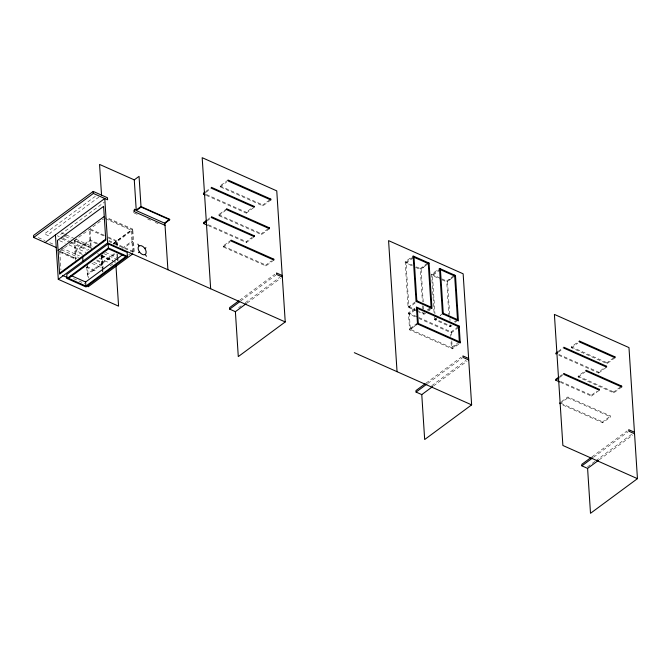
<?xml version="1.0" encoding="UTF-8"?>
<svg xmlns="http://www.w3.org/2000/svg" width="671" height="671" viewBox="0 0 671 671"><rect width="100%" height="100%" fill="white"/><g stroke="black" fill="none" stroke-linecap="round" stroke-linejoin="round"><path stroke-width="0.5" stroke-dasharray="3.35 2.52" d="M95.349 196.318L44.387 233.927L50.057 236.452M99.031 196.972L49.62 233.433L52.455 234.699M60.658 234.422L104.257 202.248M60.826 238.968L63.342 237.115M64.181 236.494L66.697 234.632M59.853 251.197L103.485 218.998M113.08 243.607L131.239 230.203L132.648 251.977M113.458 243.388L132.757 229.147L107.016 217.698M113.516 244.303L132.816 230.052L105.171 217.756M114.355 253.596L102.353 262.453L96.616 259.903M102.026 263.175L87.23 274.095L88.077 274.473L102.881 263.552L95.718 260.382M122.08 248.371L131.944 241.09L132.799 241.476L123.758 248.144M102.411 263.359L116.016 253.328M205.829 191.445L210.602 187.922M205.888 192.351L210.66 188.828M110.136 265.85L115.706 261.74M270.858 199.983L262.898 205.854L220.147 186.832L220.088 185.926L228.048 180.054M220.147 186.832L226.513 182.135M128.538 255.014L131.004 253.193M207.524 219.685L210.711 217.337M206.785 221.187L210.769 218.251M269.44 228.727L261.48 234.598L218.729 215.576L218.671 214.67L226.63 208.798M218.729 215.576L225.892 210.291M206.349 195.378L246.249 213.135L246.19 212.229L251.768 208.119M246.249 213.135L254.208 207.264M262.898 205.854L262.839 204.949L270.799 199.069M273.86 260.071L265.909 265.942L223.158 246.92L223.099 246.014L231.059 240.143M223.158 246.92L230.321 241.635M208.354 225.649L246.358 242.558L246.299 241.644L251.868 237.534M246.358 242.558L254.309 236.678M261.48 234.598L261.422 233.693L269.381 227.813M265.909 265.942L265.85 265.037L271.42 260.918M239.648 300.205L274.858 274.213M240.579 301.094L275.789 275.11M238.641 307.687L241.157 305.833M245.343 302.738L279.715 277.366M247.121 303.015L280.654 278.264M417.488 311.403L408.085 307.217L405.15 261.849L413.11 255.978M413.168 256.943L406.005 262.235L408.941 307.603L415.307 302.898M413.227 257.857L406.064 263.141L414.611 266.941M427.419 263.284L420.256 268.576L422.386 301.564M428.274 263.611L420.314 269.482L415.567 267.368M423.242 301.95L421.111 268.954L426.681 264.844M434.028 312.434L431.562 274.288L439.513 268.417M440.369 268.794L432.418 274.665L434.951 313.852M440.428 269.7L432.468 275.571L441.023 279.379M408.085 307.217L416.045 301.346M453.822 275.722L446.66 281.006L449 317.098M454.678 276.041L446.718 281.912L441.971 279.799M449.654 314.38L447.515 281.392L453.881 276.687M458.662 344.173L452.296 348.87L409.545 329.855L408.454 312.912L416.406 307.041M414.879 309.121L408.513 313.818L418.008 318.046M414.938 310.094L409.369 314.204L410.342 329.327L418.301 323.456M427.108 310.094L430.296 307.746M424.777 312.761L423.191 313.936L423.057 311.881M427.964 310.413L431.143 308.064M425.632 313.147L424.047 314.322L418.436 311.822M428.819 310.799L430.413 309.625M417.446 323.07L409.486 328.941L452.237 347.964L459.4 342.68M409.545 329.855L416.708 324.563M452.044 325.578L450.451 326.752L434.489 319.656L436.88 317.895M442.449 313.785L440.059 315.546L441.652 314.431M436.88 317.953L435.286 319.128L449.536 325.469M436.938 318.859L435.345 320.033L435.211 317.97M454.309 321.946L456.699 320.184M451.189 325.2L449.595 326.374L449.461 324.311M455.164 322.265L457.555 320.503M458.36 326.592L450.409 332.464L450.669 336.498M458.419 327.557L451.264 332.841L418.964 318.473M459.341 341.715L451.382 347.586L450.929 340.532M426.035 383.133L461.245 357.148M427.813 383.409L462.185 358.046M431.738 385.674L466.11 360.302M433.508 385.942L467.041 361.199M558.255 351.336L563.028 347.813M558.306 352.241L563.086 348.719M615.022 357.76L607.062 363.632L571.44 347.788L571.382 346.873L579.333 341.002M571.44 347.788L577.806 343.091M559.74 376.406L562.927 374.057M559.799 377.312L562.986 374.963M621.757 386.999L613.797 392.87L578.167 377.027L578.117 376.112L586.068 370.241M578.167 377.027L585.33 371.734M607.062 363.632L607.003 362.726L614.963 356.855M558.775 355.269L598.675 373.026L598.616 372.12L606.567 366.24M598.675 373.026L606.626 367.154M561.476 401.652L567.842 396.955L610.593 415.978L610.652 416.884L602.692 422.755L560.889 404.16M559.941 403.732L567.901 397.861L567.842 396.955M560.511 382.336L591.445 396.1L591.386 395.194L596.955 391.084M591.445 396.1L599.404 390.228M613.797 392.87L613.739 391.965L621.698 386.093M602.692 422.755L602.633 421.849L610.593 415.978M591.864 456.917L627.075 430.933M593.634 457.194L628.006 431.822M587.502 466.873L595.043 461.312M595.882 460.692L631.931 434.087M599.337 459.727L632.87 434.976M405.15 261.849L412.657 265.188M416.456 266.882L421.111 268.954M431.562 274.288L440.964 278.473M441.912 278.893L447.515 281.392M220.088 185.926L262.839 204.949M571.382 346.873L607.003 362.726M206.291 194.473L246.19 212.229M558.717 354.363L598.616 372.12M218.671 214.67L261.422 233.693M578.117 376.112L613.739 391.965M408.882 306.689L415.534 309.65M416.481 310.077L423.133 313.03M408.454 312.912L417.949 317.14M418.905 317.568L451.206 331.935L451.524 336.876M208.295 224.743L246.299 241.644M560.453 381.43L591.386 395.194M567.901 397.861L610.652 416.884M223.099 246.014L265.85 265.037M134.301 213.068L137.161 214.334M147.645 218.998L150.505 220.273M155.269 222.395L158.13 223.661M560.83 403.246L602.633 421.849M105.406 218.704L132.095 230.581L133.504 252.363L134.217 251.835L108.568 240.419M104.357 235.328L90.006 228.945L91.281 248.647M108.19 237.031L116.796 240.864L117.064 245.007M103.644 235.856L89.293 229.474L90.501 248.136M108.425 237.987L116.083 241.392L116.284 244.504M108.627 241.325L134.275 252.741L132.757 229.147M97.622 243.313L89.964 239.908L75.563 250.535L83.221 253.94M96.725 243.791L90.023 240.814L75.622 251.44L82.323 254.426M61.489 232.837L65.313 234.54M66.278 234.959L74.892 238.792M75.848 239.22L92.12 246.458M105.515 252.422L117.006 257.53M91.155 247.339L74.892 240.101L76.1 258.763M65.448 236.553L71.193 239.111M75.018 240.814L91.29 248.052M103.737 253.588L117.131 259.551M91.399 248.295L74.171 240.629L75.446 260.331M101.942 255.399L112.468 260.088M57.337 235.773L59.249 236.62M63.082 238.322L70.732 241.728M71.688 242.156L88.916 249.813M97.521 253.646L100.39 254.93M101.355 255.349L112.829 260.457M101.229 255.928L115.58 262.319M61.917 238.91L69.482 242.273M70.43 242.692L87.448 250.266M100.692 256.163L111.092 260.784M59.518 240.663L65.196 243.187M68.979 244.873L86.005 252.447M99.249 258.343L108.71 262.546M38.331 237.593L45.016 240.562M49.797 242.692L54.577 244.814M61.262 247.792L79.421 255.877M93.755 262.252L104.273 266.932M61.346 249.788L78.566 257.454M91.961 263.409L104.399 268.945M59.912 251.331L76.117 258.545M75.94 258.494L59.736 251.29L60.935 269.952M59.971 252.237L75.219 259.023M86.819 266.563L97.345 271.243M86.106 267.092L96.632 271.772M73.533 278.574L84.974 283.665M451.784 340.91L452.296 348.87M449.922 318.507L450.048 320.57M450.316 324.697L450.451 326.752M434.288 316.561L434.489 319.656M423.51 306.068L423.711 309.163M422.655 305.691L422.99 310.849M133.185 210.115L133.353 212.64M117.568 245.653L117.299 241.51L116.444 241.124L116.712 245.276M117.87 257.454L118.071 260.566M117.274 253.999L117.467 256.968M117.517 257.723L117.719 260.927M116.888 253.831L117.157 257.983M102.302 254.645L103.141 267.511M101.883 255.131L102.688 267.578M102.755 268.61L102.957 271.721M101.514 255.257L102.344 268.123M102.395 268.878L102.604 272.082M101.162 255.659L101.967 268.106M87.44 264.575L88.312 278.104M86.777 267.167L87.599 278.633"/><path stroke-width="1.01" d="M33.684 237.475L93.361 193.433L107.612 199.773L107.477 197.76L93.227 191.42L33.55 235.462L33.684 237.475L56.565 247.658M45.083 242.55L104.76 198.507L107.628 242.919L58.293 279.329L118.574 306.144L115.974 265.867M136.263 210.568L134.275 179.87L139.056 176.347L141.036 207.045L136.263 210.568L164.907 223.309L169.679 219.786L169.646 219.283L141.002 206.542L136.23 210.065L134.376 209.235L134.544 211.759L165.041 225.33M58.1 250.526L104.257 216.465M59.568 273.214L105.724 239.153M108.14 243.934L66.764 274.473L67.025 278.507L86.022 286.962L127.406 256.423L127.146 252.388L108.14 243.934L108.4 247.968L67.025 278.507M205.032 192.032L203.447 193.206L203.506 194.112L205.401 194.959M203.506 194.112L205.091 192.938M169.646 219.283L164.873 222.806L167.909 269.734M85.888 286.047L125.829 256.565L108.543 248.874L68.593 278.356L85.888 286.047L85.628 282.013L123.078 254.376M132.598 253.982L88.127 286.802L88.069 285.896M206.727 220.273L203.548 222.629L203.607 223.535L207.406 225.221M203.607 223.535L205.997 221.774M238.809 300.818L229.583 307.628L229.683 309.138L235.387 311.671L246.282 303.627M229.683 309.138L239.74 301.715M210.66 288.756L202.181 157.693L276.762 190.883L285.234 321.937L238.289 356.586L235.387 311.671M425.196 383.753L415.978 390.556L416.07 392.074L421.774 394.607L432.669 386.563M416.07 392.074L426.974 384.03M397.047 371.692L388.576 240.629L463.149 273.81L471.629 404.873L424.676 439.522L421.774 394.607M557.458 351.923L555.865 353.097L555.923 354.003L557.517 352.829M558.943 376.993L555.764 379.341L555.823 380.247L559.572 381.916M555.823 380.247L559.002 377.899M591.025 457.538L581.799 464.34L581.9 465.85L587.595 468.392L598.498 460.348M581.9 465.85L592.795 457.807M637.45 478.658L562.877 445.477L554.397 314.414L628.979 347.595L637.45 478.658L590.505 513.307L587.595 468.392M138.385 252.682L139.493 251.96M144.81 248.438L145.909 247.708M414.024 257.27L428.274 263.611M440.428 269.7L454.678 276.041M416.834 300.818L431.084 307.159M443.246 313.256L457.496 319.597M134.275 179.87L99.56 164.42L101.539 195.118M416.465 307.947L459.216 326.97M417.446 323.07L460.197 342.093M141.036 207.045L169.679 219.786M282.231 275.513L276.536 272.98L276.628 274.489L282.332 277.022M468.626 358.448L462.923 355.915L463.024 357.425L468.719 359.958M634.447 432.233L628.744 429.692L628.844 431.201L634.548 433.743M107.628 242.919L285.234 321.937M354.305 352.669L471.629 404.873M108.4 247.968L127.406 256.423M71.067 275.538L85.628 282.013M62.478 275.387L67.226 277.5M137.832 244.118L139.098 245.896M145.196 254.494A5.276 3.187 53.6 0 0 142.923 246.525A5.276 3.187 53.6 0 0 138.318 249.57A5.276 3.187 53.6 0 0 145.196 254.494L146.463 256.28M559.882 402.826L559.941 403.732M458.36 326.592L459.341 341.715M454.619 275.135L457.555 320.503M440.369 268.794L443.305 314.162M428.215 262.697L431.143 308.064M413.965 256.356L416.892 301.724M417.32 308.333L418.301 323.456M103.334 240.914L103.393 241.82M93.227 191.42L93.361 193.433M82.642 256.179L82.961 261.12M55.425 234.917L58.293 279.329M103.602 206.383L57.446 240.444L59.627 274.12L105.783 240.059L103.602 206.383M429.071 263.082L413.11 255.978L416.045 301.346L431.998 308.45L429.071 263.082M455.475 275.513L439.513 268.417L442.449 313.785L458.41 320.881L455.475 275.513M270.799 199.069L228.048 180.054L228.106 180.96L270.858 199.983L270.799 199.069M614.963 356.855L579.333 341.002L579.392 341.908L615.022 357.76L614.963 356.855M254.15 206.358L211.399 187.335L211.457 188.241L254.208 207.264L254.15 206.358M606.567 366.24L563.825 347.226L563.883 348.132L606.626 367.154L606.567 366.24M269.381 227.813L226.63 208.798L226.689 209.704L269.44 228.727L269.381 227.813M621.698 386.093L586.068 370.241L586.127 371.147L621.757 386.999L621.698 386.093M459.157 326.064L416.406 307.041L417.505 323.976L460.256 342.998L459.157 326.064M254.259 235.773L211.508 216.75L211.566 217.664L254.309 236.678L254.259 235.773M599.346 389.323L563.715 373.47L563.774 374.376L599.404 390.228L599.346 389.323M273.802 259.157L231.059 240.143L231.118 241.048L273.86 260.071L273.802 259.157"/></g></svg>
